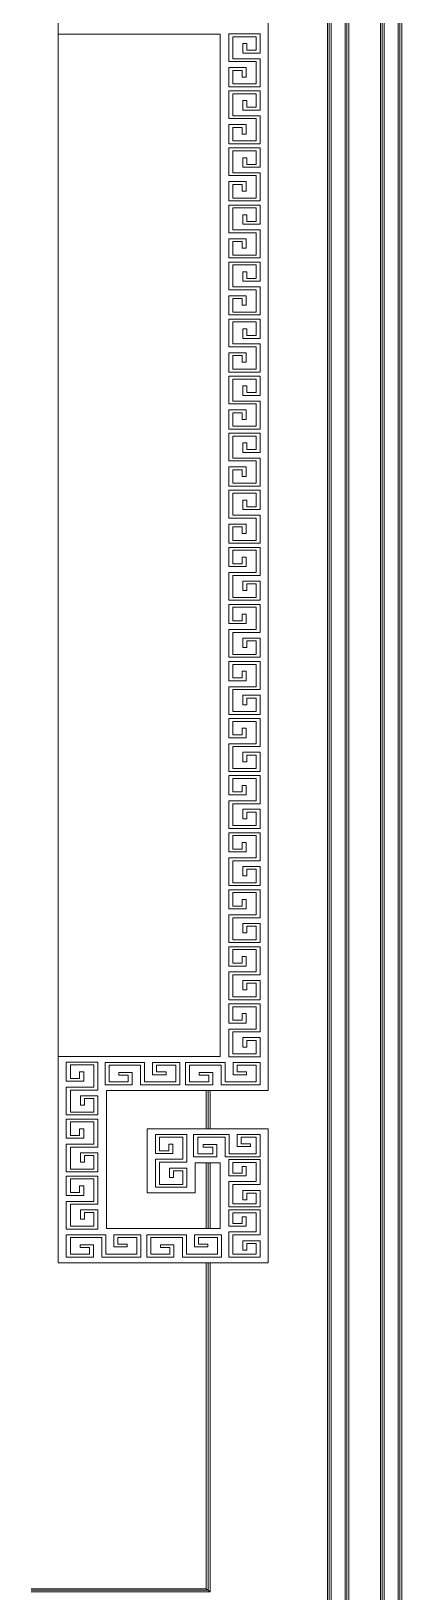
# Model space of a CAD drawing. Extents: x 44111 to 90315, y 4379 to 151689.
# Drawn here: x 67243 to 67474, y 30450 to 31421 of the extents above; entities that cross this region are included whole.
import ezdxf

# ---------------------------------------------------------------- set-up
doc = ezdxf.new("R2010")
doc.units = 0
doc.header["$LTSCALE"] = 1000
doc.header["$MEASUREMENT"] = 0
doc.layers.add('细线', color=8, linetype='Continuous', lineweight=0)

msp = doc.modelspace()

# ---------------------------------------------------------------- linework, layer by layer
at = {"layer": '细线'}
for p, q in [((67471.57, 30336.42), (67471.57, 31919.3)), ((67472.74, 31920.23), (67472.74, 30335.49)), ((67473.91, 31921.16), (67473.91, 30334.56)), ((67460.61, 30344.65), (67460.6, 31911.07)), ((67461.77, 30343.73), (67461.77, 31912)), ((67462.94, 31912.92), (67462.94, 30342.8)), ((67428.85, 30368.43), (67428.85, 31887.29)), ((67430.02, 31888.22), (67430.02, 30367.5)), ((67438.66, 30361.12), (67438.66, 31894.6)), ((67439.82, 31895.53), (67439.83, 30360.2)), ((67440.99, 31896.45), (67441, 30359.27)), ((67427.69, 30369.36), (67427.68, 31886.36)), ((67260.33, 31418.64), (67260.33, 31546.99)), ((67390.87, 31439.86), (67390.87, 30761.88)), ((67360.94, 31418.64), (67260.33, 31418.64)), ((67260.33, 30783.09), (67260.33, 31418.64)), ((67360.94, 30783.09), (67360.94, 31418.64)), ((67366.29, 31418.89), (67366.29, 31401.68)), ((67385.89, 31418.89), (67366.29, 31418.89)), ((67368.78, 31417.12), (67383.4, 31417.12)), ((67368.78, 31403.45), (67368.78, 31417.12)), ((67375.11, 31412.86), (67375.11, 31406.95)), ((67377.58, 31412.86), (67375.11, 31412.86)), ((67377.58, 31408.71), (67377.58, 31412.86)), ((67383.4, 31417.12), (67383.4, 31408.71)), ((67385.89, 31406.95), (67385.89, 31418.89)), ((67385.89, 31403.45), (67368.78, 31403.45)), ((67375.11, 31406.95), (67385.89, 31406.95)), ((67383.4, 31408.71), (67377.58, 31408.71)), ((67385.89, 31386.01), (67385.89, 31403.45)), ((67366.29, 31401.68), (67383.4, 31401.68)), ((67366.29, 31397.95), (67366.29, 31386.01)), ((67377.07, 31397.95), (67366.29, 31397.95)), ((67368.78, 31396.19), (67374.57, 31396.19)), ((67368.78, 31387.78), (67368.78, 31396.19)), ((67374.57, 31396.19), (67374.57, 31392.05)), ((67377.07, 31392.05), (67377.07, 31397.95)), ((67383.4, 31401.68), (67383.4, 31387.78)), ((67366.29, 31386.01), (67385.89, 31386.01)), ((67366.29, 31383.41), (67366.29, 31366.2)), ((67385.89, 31383.41), (67366.29, 31383.41)), ((67383.4, 31387.78), (67368.78, 31387.78)), ((67374.57, 31392.05), (67377.07, 31392.05)), ((67385.89, 31371.47), (67385.89, 31383.41)), ((67368.78, 31381.64), (67383.4, 31381.64)), ((67368.78, 31367.97), (67368.78, 31381.64)), ((67375.11, 31377.37), (67375.11, 31371.47)), ((67377.58, 31377.37), (67375.11, 31377.37)), ((67377.58, 31373.24), (67377.58, 31377.37)), ((67383.4, 31373.24), (67377.58, 31373.24)), ((67383.4, 31381.64), (67383.4, 31373.24)), ((67366.29, 31366.2), (67383.4, 31366.2)), ((67385.89, 31367.97), (67368.78, 31367.97)), ((67375.11, 31371.47), (67385.89, 31371.47)), ((67383.4, 31366.2), (67383.4, 31352.3)), ((67385.89, 31350.53), (67385.89, 31367.97)), ((67366.29, 31362.48), (67366.29, 31350.53)), ((67377.07, 31362.48), (67366.29, 31362.48)), ((67368.78, 31360.71), (67374.57, 31360.71)), ((67368.78, 31352.3), (67368.78, 31360.71)), ((67374.57, 31360.71), (67374.57, 31356.56)), ((67374.57, 31356.56), (67377.07, 31356.56)), ((67377.07, 31356.56), (67377.07, 31362.48)), ((67366.29, 31350.53), (67385.89, 31350.53)), ((67366.29, 31347.93), (67366.29, 31330.72)), ((67385.89, 31347.93), (67366.29, 31347.93)), ((67383.4, 31352.3), (67368.78, 31352.3)), ((67368.78, 31346.16), (67383.4, 31346.16)), ((67368.78, 31332.48), (67368.78, 31346.16)), ((67383.4, 31346.16), (67383.4, 31337.75)), ((67385.89, 31335.99), (67385.89, 31347.93)), ((67375.11, 31341.9), (67375.11, 31335.99)), ((67377.58, 31341.9), (67375.11, 31341.9)), ((67375.11, 31335.99), (67385.89, 31335.99)), ((67377.58, 31337.75), (67377.58, 31341.9)), ((67383.4, 31337.75), (67377.58, 31337.75)), ((67366.29, 31330.72), (67383.4, 31330.72)), ((67366.29, 31326.99), (67366.29, 31315.05)), ((67377.07, 31326.99), (67366.29, 31326.99)), ((67385.89, 31332.48), (67368.78, 31332.48)), ((67368.78, 31325.23), (67374.57, 31325.23)), ((67368.78, 31316.82), (67368.78, 31325.23)), ((67374.57, 31325.23), (67374.57, 31321.09)), ((67377.07, 31321.09), (67377.07, 31326.99)), ((67383.4, 31330.72), (67383.4, 31316.82)), ((67385.89, 31315.05), (67385.89, 31332.48)), ((67366.29, 31315.05), (67385.89, 31315.05)), ((67383.4, 31316.82), (67368.78, 31316.82)), ((67374.57, 31321.09), (67377.07, 31321.09)), ((67366.29, 31312.45), (67366.29, 31295.24)), ((67385.89, 31312.45), (67366.29, 31312.45)), ((67368.78, 31310.68), (67383.4, 31310.68)), ((67368.78, 31297.01), (67368.78, 31310.68)), ((67375.11, 31306.42), (67375.11, 31300.51)), ((67377.58, 31306.42), (67375.11, 31306.42)), ((67377.58, 31302.27), (67377.58, 31306.42)), ((67383.4, 31310.68), (67383.4, 31302.27)), ((67385.89, 31300.51), (67385.89, 31312.45)), ((67366.29, 31295.24), (67383.4, 31295.24)), ((67385.89, 31297.01), (67368.78, 31297.01)), ((67375.11, 31300.51), (67385.89, 31300.51)), ((67383.4, 31302.27), (67377.58, 31302.27)), ((67383.4, 31295.24), (67383.4, 31281.34)), ((67385.89, 31279.57), (67385.89, 31297.01)), ((67366.29, 31291.51), (67366.29, 31279.57)), ((67377.07, 31291.51), (67366.29, 31291.51)), ((67368.78, 31289.74), (67374.57, 31289.74)), ((67368.78, 31281.34), (67368.78, 31289.74)), ((67374.57, 31289.74), (67374.57, 31285.61)), ((67374.57, 31285.61), (67377.07, 31285.61)), ((67377.07, 31285.61), (67377.07, 31291.51)), ((67366.29, 31279.57), (67385.89, 31279.57)), ((67366.29, 31276.97), (67366.29, 31259.76)), ((67385.89, 31276.97), (67366.29, 31276.97)), ((67383.4, 31281.34), (67368.78, 31281.34)), ((67385.89, 31265.03), (67385.89, 31276.97)), ((67368.78, 31275.2), (67383.4, 31275.2)), ((67368.78, 31261.53), (67368.78, 31275.2)), ((67375.11, 31270.93), (67375.11, 31265.03)), ((67377.58, 31270.93), (67375.11, 31270.93)), ((67377.58, 31266.79), (67377.58, 31270.93)), ((67383.4, 31266.79), (67377.58, 31266.79)), ((67383.4, 31275.2), (67383.4, 31266.79)), ((67366.29, 31259.76), (67383.4, 31259.76)), ((67385.89, 31261.53), (67368.78, 31261.53)), ((67375.11, 31265.03), (67385.89, 31265.03)), ((67383.4, 31259.76), (67383.4, 31245.86)), ((67385.89, 31244.09), (67385.89, 31261.53)), ((67366.29, 31256.03), (67366.29, 31244.09)), ((67377.07, 31256.03), (67366.29, 31256.03)), ((67368.78, 31254.27), (67374.57, 31254.27)), ((67368.78, 31245.86), (67368.78, 31254.27)), ((67374.57, 31254.27), (67374.57, 31250.12)), ((67374.57, 31250.12), (67377.07, 31250.12)), ((67377.07, 31250.12), (67377.07, 31256.03)), ((67366.29, 31244.09), (67385.89, 31244.09)), ((67366.29, 31241.49), (67366.29, 31224.28)), ((67385.89, 31241.49), (67366.29, 31241.49)), ((67383.4, 31245.86), (67368.78, 31245.86)), ((67368.78, 31239.72), (67383.4, 31239.72)), ((67368.78, 31226.04), (67368.78, 31239.72)), ((67383.4, 31239.72), (67383.4, 31231.31)), ((67385.89, 31229.54), (67385.89, 31241.49)), ((67375.11, 31235.46), (67375.11, 31229.54)), ((67377.58, 31235.46), (67375.11, 31235.46)), ((67375.11, 31229.54), (67385.89, 31229.54)), ((67377.58, 31231.31), (67377.58, 31235.46)), ((67383.4, 31231.31), (67377.58, 31231.31)), ((67366.29, 31224.28), (67383.4, 31224.28)), ((67366.29, 31220.55), (67366.29, 31208.61)), ((67377.07, 31220.55), (67366.29, 31220.55)), ((67385.89, 31226.04), (67368.78, 31226.04)), ((67368.78, 31218.79), (67374.57, 31218.79)), ((67368.78, 31210.38), (67368.78, 31218.79)), ((67374.57, 31218.79), (67374.57, 31214.65)), ((67377.07, 31214.65), (67377.07, 31220.55)), ((67383.4, 31224.28), (67383.4, 31210.38)), ((67385.89, 31208.61), (67385.89, 31226.04)), ((67366.29, 31208.61), (67385.89, 31208.61)), ((67383.4, 31210.38), (67368.78, 31210.38)), ((67374.57, 31214.65), (67377.07, 31214.65)), ((67366.29, 31206.01), (67366.29, 31188.8)), ((67385.89, 31206.01), (67366.29, 31206.01)), ((67368.78, 31204.24), (67383.4, 31204.24)), ((67368.78, 31190.57), (67368.78, 31204.24)), ((67375.11, 31199.97), (67375.11, 31194.07)), ((67377.58, 31199.97), (67375.11, 31199.97)), ((67377.58, 31195.83), (67377.58, 31199.97)), ((67383.4, 31204.24), (67383.4, 31195.83)), ((67385.89, 31194.07), (67385.89, 31206.01)), ((67366.29, 31188.8), (67383.4, 31188.8)), ((67385.89, 31190.57), (67368.78, 31190.57)), ((67375.11, 31194.07), (67385.89, 31194.07)), ((67383.4, 31195.83), (67377.58, 31195.83)), ((67383.4, 31188.8), (67383.4, 31174.9)), ((67385.89, 31173.13), (67385.89, 31190.57)), ((67366.29, 31185.07), (67366.29, 31173.13)), ((67377.07, 31185.07), (67366.29, 31185.07)), ((67368.78, 31183.3), (67374.57, 31183.3)), ((67368.78, 31174.9), (67368.78, 31183.3)), ((67374.57, 31183.3), (67374.57, 31179.16)), ((67374.57, 31179.16), (67377.07, 31179.16)), ((67377.07, 31179.16), (67377.07, 31185.07)), ((67366.29, 31173.13), (67385.89, 31173.13)), ((67366.29, 31170.53), (67366.29, 31153.32)), ((67385.89, 31170.53), (67366.29, 31170.53)), ((67383.4, 31174.9), (67368.78, 31174.9)), ((67385.89, 31158.59), (67385.89, 31170.53)), ((67368.78, 31168.76), (67383.4, 31168.76)), ((67368.78, 31155.08), (67368.78, 31168.76)), ((67375.11, 31164.49), (67375.11, 31158.59)), ((67377.58, 31164.49), (67375.11, 31164.49)), ((67377.58, 31160.35), (67377.58, 31164.49)), ((67383.4, 31160.35), (67377.58, 31160.35)), ((67383.4, 31168.76), (67383.4, 31160.35)), ((67366.29, 31153.32), (67383.4, 31153.32)), ((67366.29, 31149.59), (67366.29, 31137.65)), ((67377.07, 31149.59), (67366.29, 31149.59)), ((67385.89, 31155.08), (67368.78, 31155.08)), ((67375.11, 31158.59), (67385.89, 31158.59)), ((67377.07, 31143.68), (67377.07, 31149.59)), ((67383.4, 31153.32), (67383.4, 31139.42)), ((67385.89, 31137.65), (67385.89, 31155.08)), ((67368.78, 31147.83), (67374.58, 31147.83)), ((67368.78, 31139.42), (67368.78, 31147.83)), ((67374.58, 31147.83), (67374.58, 31143.68)), ((67374.58, 31143.68), (67377.07, 31143.68)), ((67366.29, 31137.65), (67385.89, 31137.65)), ((67366.29, 31135.05), (67366.29, 31117.84)), ((67385.89, 31135.05), (67366.29, 31135.05)), ((67383.4, 31139.42), (67368.78, 31139.42)), ((67368.78, 31133.28), (67383.4, 31133.28)), ((67368.78, 31119.6), (67368.78, 31133.28)), ((67383.4, 31133.28), (67383.4, 31124.87)), ((67385.89, 31123.1), (67385.89, 31135.05)), ((67375.11, 31129.02), (67375.11, 31123.1)), ((67377.58, 31129.02), (67375.11, 31129.02)), ((67375.11, 31123.1), (67385.89, 31123.1)), ((67377.58, 31124.87), (67377.58, 31129.02)), ((67383.4, 31124.87), (67377.58, 31124.87)), ((67366.29, 31117.84), (67383.4, 31117.84)), ((67366.29, 31114.11), (67366.29, 31102.17)), ((67377.07, 31114.11), (67366.29, 31114.11)), ((67385.89, 31119.6), (67368.78, 31119.6)), ((67368.78, 31112.34), (67374.58, 31112.34)), ((67368.78, 31103.94), (67368.78, 31112.34)), ((67374.58, 31112.34), (67374.58, 31108.21)), ((67377.07, 31108.21), (67377.07, 31114.11)), ((67383.4, 31117.84), (67383.4, 31103.94)), ((67385.89, 31102.17), (67385.89, 31119.6)), ((67366.29, 31102.17), (67385.89, 31102.17)), ((67383.4, 31103.94), (67368.78, 31103.94)), ((67374.58, 31108.21), (67377.07, 31108.21)), ((67366.29, 31099.57), (67366.29, 31087.63)), ((67385.89, 31099.57), (67366.29, 31099.57)), ((67368.78, 31097.8), (67383.4, 31097.8)), ((67368.78, 31089.39), (67368.78, 31097.8)), ((67374.58, 31093.53), (67374.58, 31089.39)), ((67377.07, 31093.53), (67374.58, 31093.53)), ((67377.07, 31087.63), (67377.07, 31093.53)), ((67383.4, 31097.8), (67383.4, 31083.9)), ((67385.89, 31082.13), (67385.89, 31099.57)), ((67366.29, 31087.63), (67377.07, 31087.63)), ((67366.29, 31083.9), (67366.29, 31066.69)), ((67383.4, 31083.9), (67366.29, 31083.9)), ((67374.58, 31089.39), (67368.78, 31089.39)), ((67368.78, 31082.13), (67385.89, 31082.13)), ((67368.78, 31068.46), (67368.78, 31082.13)), ((67375.11, 31078.63), (67375.11, 31072.72)), ((67385.89, 31078.63), (67375.11, 31078.63)), ((67375.11, 31072.72), (67377.58, 31072.72)), ((67377.58, 31076.86), (67383.4, 31076.86)), ((67377.58, 31072.72), (67377.58, 31076.86)), ((67383.4, 31076.86), (67383.4, 31068.46)), ((67385.89, 31066.69), (67385.89, 31078.63)), ((67366.29, 31066.69), (67385.89, 31066.69)), ((67366.29, 31064.09), (67366.29, 31052.14)), ((67385.89, 31064.09), (67366.29, 31064.09)), ((67383.4, 31068.46), (67368.78, 31068.46)), ((67368.78, 31062.32), (67383.4, 31062.32)), ((67368.78, 31053.91), (67368.78, 31062.32)), ((67383.4, 31062.32), (67383.4, 31048.42)), ((67385.89, 31046.65), (67385.89, 31064.09)), ((67374.58, 31053.91), (67368.78, 31053.91)), ((67374.58, 31058.05), (67374.58, 31053.91)), ((67377.07, 31058.05), (67374.58, 31058.05)), ((67377.07, 31052.14), (67377.07, 31058.05)), ((67366.29, 31052.14), (67377.07, 31052.14)), ((67366.29, 31048.42), (67366.29, 31031.21)), ((67383.4, 31048.42), (67366.29, 31048.42)), ((67368.78, 31046.65), (67385.89, 31046.65)), ((67368.78, 31032.98), (67368.78, 31046.65)), ((67375.11, 31043.15), (67375.11, 31037.24)), ((67385.89, 31043.15), (67375.11, 31043.15)), ((67385.89, 31031.21), (67385.89, 31043.15)), ((67375.11, 31037.24), (67377.58, 31037.24)), ((67377.58, 31041.39), (67383.4, 31041.39)), ((67377.58, 31037.24), (67377.58, 31041.39)), ((67383.4, 31041.39), (67383.4, 31032.98)), ((67366.29, 31031.21), (67385.89, 31031.21)), ((67366.29, 31028.61), (67366.29, 31016.66)), ((67385.89, 31028.61), (67366.29, 31028.61)), ((67383.4, 31032.98), (67368.78, 31032.98)), ((67368.78, 31026.84), (67383.4, 31026.84)), ((67368.78, 31018.43), (67368.78, 31026.84)), ((67383.4, 31026.84), (67383.4, 31012.94)), ((67385.89, 31011.17), (67385.89, 31028.61)), ((67366.29, 31016.66), (67377.07, 31016.66)), ((67374.58, 31018.43), (67368.78, 31018.43)), ((67374.58, 31022.57), (67374.58, 31018.43)), ((67377.07, 31022.57), (67374.58, 31022.57)), ((67377.07, 31016.66), (67377.07, 31022.57)), ((67366.29, 31012.94), (67366.29, 30995.73)), ((67383.4, 31012.94), (67366.29, 31012.94)), ((67368.78, 31011.17), (67385.89, 31011.17)), ((67368.78, 30997.5), (67368.78, 31011.17)), ((67375.11, 31007.67), (67375.11, 31001.76)), ((67385.89, 31007.67), (67375.11, 31007.67)), ((67377.58, 31005.9), (67383.4, 31005.9)), ((67377.58, 31001.76), (67377.58, 31005.9)), ((67383.4, 31005.9), (67383.4, 30997.5)), ((67385.89, 30995.73), (67385.89, 31007.67)), ((67366.29, 30995.73), (67385.89, 30995.73)), ((67383.4, 30997.5), (67368.78, 30997.5)), ((67375.11, 31001.76), (67377.58, 31001.76)), ((67366.29, 30993.13), (67366.29, 30981.19)), ((67385.89, 30993.13), (67366.29, 30993.13)), ((67368.78, 30991.36), (67383.4, 30991.36)), ((67368.78, 30982.95), (67368.78, 30991.36)), ((67374.58, 30987.09), (67374.58, 30982.95)), ((67377.07, 30987.09), (67374.58, 30987.09)), ((67377.07, 30981.19), (67377.07, 30987.09)), ((67383.4, 30991.36), (67383.4, 30977.46)), ((67385.89, 30975.69), (67385.89, 30993.13)), ((67366.29, 30981.19), (67377.07, 30981.19)), ((67366.29, 30977.46), (67366.29, 30960.25)), ((67383.4, 30977.46), (67366.29, 30977.46)), ((67374.58, 30982.95), (67368.78, 30982.95)), ((67368.78, 30975.69), (67385.89, 30975.69)), ((67368.78, 30962.01), (67368.78, 30975.69)), ((67375.11, 30972.19), (67375.11, 30966.28)), ((67385.89, 30972.19), (67375.11, 30972.19)), ((67375.11, 30966.28), (67377.58, 30966.28)), ((67377.58, 30970.42), (67383.4, 30970.42)), ((67377.58, 30966.28), (67377.58, 30970.42)), ((67383.4, 30970.42), (67383.4, 30962.01)), ((67385.89, 30960.25), (67385.89, 30972.19)), ((67366.29, 30960.25), (67385.89, 30960.25)), ((67366.29, 30957.64), (67366.29, 30945.7)), ((67385.89, 30957.64), (67366.29, 30957.64)), ((67383.4, 30962.01), (67368.78, 30962.01)), ((67368.78, 30955.88), (67383.4, 30955.88)), ((67368.78, 30947.47), (67368.78, 30955.88)), ((67383.4, 30955.88), (67383.4, 30941.98)), ((67385.89, 30940.21), (67385.89, 30957.64)), ((67374.58, 30947.47), (67368.78, 30947.47)), ((67374.58, 30951.61), (67374.58, 30947.47)), ((67377.07, 30951.61), (67374.58, 30951.61)), ((67377.07, 30945.7), (67377.07, 30951.61)), ((67366.29, 30945.7), (67377.07, 30945.7)), ((67366.29, 30941.98), (67366.29, 30924.77)), ((67383.4, 30941.98), (67366.29, 30941.98)), ((67368.78, 30940.21), (67385.89, 30940.21)), ((67368.78, 30926.54), (67368.78, 30940.21)), ((67375.11, 30936.71), (67375.11, 30930.8)), ((67385.89, 30936.71), (67375.11, 30936.71)), ((67385.89, 30924.77), (67385.89, 30936.71)), ((67383.4, 30926.54), (67368.78, 30926.54)), ((67375.11, 30930.8), (67377.58, 30930.8)), ((67377.58, 30934.94), (67383.4, 30934.94)), ((67377.58, 30930.8), (67377.58, 30934.94)), ((67383.4, 30934.94), (67383.4, 30926.54)), ((67366.29, 30924.77), (67385.89, 30924.77)), ((67366.29, 30922.17), (67366.29, 30910.22)), ((67385.89, 30922.17), (67366.29, 30922.17)), ((67368.78, 30920.4), (67383.4, 30920.4)), ((67368.78, 30911.99), (67368.78, 30920.4)), ((67383.4, 30920.4), (67383.4, 30906.5)), ((67385.89, 30904.73), (67385.89, 30922.17)), ((67366.29, 30910.22), (67377.07, 30910.22)), ((67374.58, 30911.99), (67368.78, 30911.99)), ((67374.58, 30916.13), (67374.58, 30911.99)), ((67377.07, 30916.13), (67374.58, 30916.13)), ((67377.07, 30910.22), (67377.07, 30916.13)), ((67366.29, 30906.5), (67366.29, 30889.29)), ((67383.4, 30906.5), (67366.29, 30906.5)), ((67368.78, 30904.73), (67385.89, 30904.73)), ((67368.78, 30891.06), (67368.78, 30904.73)), ((67375.11, 30901.23), (67375.11, 30895.32)), ((67385.89, 30901.23), (67375.11, 30901.23)), ((67377.58, 30899.46), (67383.4, 30899.46)), ((67377.58, 30895.32), (67377.58, 30899.46)), ((67383.4, 30899.46), (67383.4, 30891.06)), ((67385.89, 30889.29), (67385.89, 30901.23)), ((67366.29, 30889.29), (67385.89, 30889.29)), ((67383.4, 30891.06), (67368.78, 30891.06)), ((67375.11, 30895.32), (67377.58, 30895.32)), ((67366.29, 30886.69), (67366.29, 30874.74)), ((67385.89, 30886.69), (67366.29, 30886.69)), ((67368.78, 30884.92), (67383.4, 30884.92)), ((67368.78, 30876.51), (67368.78, 30884.92)), ((67374.58, 30880.65), (67374.58, 30876.51)), ((67377.07, 30880.65), (67374.58, 30880.65)), ((67377.07, 30874.74), (67377.07, 30880.65)), ((67383.4, 30884.92), (67383.4, 30871.02)), ((67385.89, 30869.25), (67385.89, 30886.69)), ((67366.29, 30874.74), (67377.07, 30874.74)), ((67366.29, 30871.02), (67366.29, 30853.81)), ((67383.4, 30871.02), (67366.29, 30871.02)), ((67374.58, 30876.51), (67368.78, 30876.51)), ((67368.78, 30869.25), (67385.89, 30869.25)), ((67368.78, 30855.57), (67368.78, 30869.25)), ((67375.11, 30865.75), (67375.11, 30859.84)), ((67385.89, 30865.75), (67375.11, 30865.75)), ((67375.11, 30859.84), (67377.58, 30859.84)), ((67377.58, 30863.98), (67383.4, 30863.98)), ((67377.58, 30859.84), (67377.58, 30863.98)), ((67383.4, 30863.98), (67383.4, 30855.57)), ((67385.89, 30853.81), (67385.89, 30865.75)), ((67366.29, 30853.81), (67385.89, 30853.81)), ((67366.29, 30851.2), (67366.29, 30839.26)), ((67385.89, 30851.2), (67366.29, 30851.2)), ((67383.4, 30855.57), (67368.78, 30855.57)), ((67368.78, 30849.44), (67383.4, 30849.44)), ((67368.78, 30841.03), (67368.78, 30849.44)), ((67383.4, 30849.44), (67383.4, 30835.54)), ((67385.89, 30833.77), (67385.89, 30851.2)), ((67366.29, 30839.26), (67377.07, 30839.26)), ((67374.58, 30841.03), (67368.78, 30841.03)), ((67374.58, 30845.17), (67374.58, 30841.03)), ((67377.07, 30845.17), (67374.58, 30845.17)), ((67377.07, 30839.26), (67377.07, 30845.17)), ((67366.29, 30835.54), (67366.29, 30818.33)), ((67383.4, 30835.54), (67366.29, 30835.54)), ((67368.78, 30833.77), (67385.89, 30833.77)), ((67368.78, 30820.1), (67368.78, 30833.77)), ((67375.11, 30830.27), (67375.11, 30824.36)), ((67385.89, 30830.27), (67375.11, 30830.27)), ((67385.89, 30818.33), (67385.89, 30830.27)), ((67383.4, 30820.1), (67368.78, 30820.1)), ((67375.11, 30824.36), (67377.58, 30824.36)), ((67377.58, 30828.5), (67383.4, 30828.5)), ((67377.58, 30824.36), (67377.58, 30828.5)), ((67383.4, 30828.5), (67383.4, 30820.1)), ((67366.29, 30818.33), (67385.89, 30818.33)), ((67366.29, 30815.73), (67366.29, 30803.78)), ((67385.89, 30815.73), (67366.29, 30815.73)), ((67368.78, 30813.96), (67383.4, 30813.96)), ((67368.78, 30805.55), (67368.78, 30813.96)), ((67383.4, 30813.96), (67383.4, 30800.06)), ((67385.89, 30798.29), (67385.89, 30815.73)), ((67366.29, 30803.78), (67377.07, 30803.78)), ((67374.58, 30805.55), (67368.78, 30805.55)), ((67374.58, 30809.69), (67374.58, 30805.55)), ((67377.07, 30809.69), (67374.58, 30809.69)), ((67377.07, 30803.78), (67377.07, 30809.69)), ((67366.29, 30800.06), (67366.29, 30782.85)), ((67383.4, 30800.06), (67366.29, 30800.06)), ((67368.78, 30798.29), (67385.89, 30798.29)), ((67368.78, 30784.61), (67368.78, 30798.29)), ((67375.11, 30794.79), (67375.11, 30788.88)), ((67385.89, 30794.79), (67375.11, 30794.79)), ((67377.58, 30793.02), (67383.4, 30793.02)), ((67377.58, 30788.88), (67377.58, 30793.02)), ((67383.4, 30793.02), (67383.4, 30784.61)), ((67385.89, 30782.85), (67385.89, 30794.79)), ((67260.33, 30783.09), (67360.94, 30783.09)), ((67260.33, 30654.75), (67260.33, 30783.09)), ((67366.29, 30782.85), (67385.89, 30782.85)), ((67383.4, 30784.61), (67368.78, 30784.61)), ((67375.11, 30788.88), (67377.58, 30788.88)), ((67265.32, 30779.56), (67265.32, 30767.61)), ((67284.93, 30779.56), (67265.32, 30779.56)), ((67267.82, 30777.79), (67282.43, 30777.79)), ((67267.82, 30769.38), (67267.82, 30777.79)), ((67273.61, 30773.52), (67273.61, 30769.38)), ((67276.11, 30773.52), (67273.61, 30773.52)), ((67276.11, 30767.61), (67276.11, 30773.52)), ((67282.43, 30777.79), (67282.43, 30763.89)), ((67284.93, 30762.12), (67284.93, 30779.56)), ((67289.43, 30779.31), (67289.43, 30765.41)), ((67314.03, 30779.31), (67289.43, 30779.31)), ((67291.93, 30777.55), (67311.54, 30777.55)), ((67291.93, 30767.18), (67291.93, 30777.55)), ((67306.3, 30773.06), (67297.95, 30773.06)), ((67297.95, 30773.06), (67297.95, 30771.29)), ((67297.95, 30771.29), (67303.8, 30771.29)), ((67303.8, 30771.29), (67303.8, 30767.18)), ((67306.3, 30765.41), (67306.3, 30773.06)), ((67311.54, 30777.55), (67311.54, 30765.41)), ((67314.03, 30767.18), (67314.03, 30779.31)), ((67318.99, 30779.31), (67318.99, 30771.67)), ((67335.83, 30779.31), (67318.99, 30779.31)), ((67318.99, 30771.67), (67327.32, 30771.67)), ((67321.46, 30777.55), (67333.33, 30777.55)), ((67321.46, 30773.43), (67321.46, 30777.55)), ((67327.32, 30773.43), (67321.46, 30773.43)), ((67327.32, 30771.67), (67327.32, 30773.43)), ((67333.33, 30777.55), (67333.33, 30767.18)), ((67335.83, 30765.41), (67335.83, 30779.31)), ((67339.5, 30779.31), (67339.5, 30765.41)), ((67364.1, 30779.31), (67339.5, 30779.31)), ((67341.99, 30777.55), (67361.6, 30777.55)), ((67341.99, 30767.18), (67341.99, 30777.55)), ((67356.36, 30773.06), (67348.01, 30773.06)), ((67348.01, 30773.06), (67348.01, 30771.29)), ((67348.01, 30771.29), (67353.86, 30771.29)), ((67353.86, 30771.29), (67353.86, 30767.18)), ((67356.36, 30765.41), (67356.36, 30773.06)), ((67361.6, 30777.55), (67361.6, 30765.41)), ((67364.1, 30767.18), (67364.1, 30779.31)), ((67369.03, 30779.31), (67369.03, 30771.67)), ((67385.89, 30779.31), (67369.03, 30779.31)), ((67369.03, 30771.67), (67377.38, 30771.67)), ((67371.53, 30777.55), (67383.4, 30777.55)), ((67371.53, 30773.43), (67371.53, 30777.55)), ((67377.38, 30773.43), (67371.53, 30773.43)), ((67377.38, 30771.67), (67377.38, 30773.43)), ((67383.4, 30777.55), (67383.4, 30767.18)), ((67385.89, 30765.41), (67385.89, 30779.31)), ((67265.32, 30767.61), (67276.11, 30767.61)), ((67265.32, 30763.89), (67265.32, 30746.68)), ((67282.43, 30763.89), (67265.32, 30763.89)), ((67273.61, 30769.38), (67267.82, 30769.38)), ((67267.82, 30762.12), (67284.93, 30762.12)), ((67267.82, 30748.45), (67267.82, 30762.12)), ((67289.43, 30765.41), (67306.3, 30765.41)), ((67290.25, 30761.88), (67290.25, 30675.96)), ((67352.33, 30761.88), (67290.25, 30761.88)), ((67303.8, 30767.18), (67291.93, 30767.18)), ((67311.54, 30765.41), (67335.83, 30765.41)), ((67333.33, 30767.18), (67314.03, 30767.18)), ((67339.5, 30765.41), (67356.36, 30765.41)), ((67353.86, 30767.18), (67341.99, 30767.18)), ((67352.33, 30738.12), (67352.33, 30761.88)), ((67352.33, 30761.88), (67353.49, 30761.88)), ((67353.49, 30761.88), (67353.49, 30738.12)), ((67353.49, 30761.88), (67354.66, 30761.88)), ((67354.66, 30761.88), (67354.66, 30738.12)), ((67390.87, 30761.88), (67354.66, 30761.88)), ((67361.6, 30765.41), (67385.89, 30765.41)), ((67383.4, 30767.18), (67364.1, 30767.18)), ((67274.14, 30758.62), (67274.14, 30752.71)), ((67284.93, 30758.62), (67274.14, 30758.62)), ((67274.14, 30752.71), (67276.62, 30752.71)), ((67276.62, 30756.86), (67282.43, 30756.86)), ((67276.62, 30752.71), (67276.62, 30756.86)), ((67282.43, 30756.86), (67282.43, 30748.45)), ((67284.93, 30746.68), (67284.93, 30758.62)), ((67265.32, 30746.68), (67284.93, 30746.68)), ((67265.32, 30744.08), (67265.32, 30732.13)), ((67284.93, 30744.08), (67265.32, 30744.08)), ((67282.43, 30748.45), (67267.82, 30748.45)), ((67267.82, 30742.31), (67282.43, 30742.31)), ((67267.82, 30733.9), (67267.82, 30742.31)), ((67282.43, 30742.31), (67282.43, 30728.41)), ((67284.93, 30726.64), (67284.93, 30744.08)), ((67273.61, 30733.9), (67267.82, 30733.9)), ((67273.61, 30738.04), (67273.61, 30733.9)), ((67276.11, 30738.04), (67273.61, 30738.04)), ((67276.11, 30732.13), (67276.11, 30738.04)), ((67315.53, 30698.17), (67315.53, 30738.12)), ((67315.53, 30738.12), (67352.33, 30738.12)), ((67320.69, 30734.59), (67320.69, 30722.64)), ((67340.29, 30734.59), (67320.69, 30734.59)), ((67323.18, 30732.82), (67337.8, 30732.82)), ((67323.18, 30724.41), (67323.18, 30732.82)), ((67337.8, 30732.82), (67337.8, 30719.14)), ((67340.29, 30717.37), (67340.29, 30734.59)), ((67344.49, 30734.59), (67344.49, 30720.69)), ((67366.59, 30734.59), (67344.49, 30734.59)), ((67346.99, 30732.82), (67364.1, 30732.82)), ((67346.99, 30722.45), (67346.99, 30732.82)), ((67353.49, 30738.12), (67352.33, 30738.12)), ((67354.66, 30738.12), (67353.49, 30738.12)), ((67354.66, 30738.12), (67390.87, 30738.12)), ((67364.1, 30732.82), (67364.1, 30720.69)), ((67366.59, 30722.45), (67366.59, 30734.59)), ((67371.53, 30734.59), (67371.53, 30726.94)), ((67385.89, 30734.59), (67371.53, 30734.59)), ((67374.02, 30732.82), (67383.4, 30732.82)), ((67374.02, 30728.71), (67374.02, 30732.82)), ((67383.4, 30732.82), (67383.4, 30722.45)), ((67385.89, 30720.69), (67385.89, 30734.59)), ((67390.87, 30738.12), (67390.87, 30654.75)), ((67265.32, 30732.13), (67276.11, 30732.13)), ((67265.32, 30728.41), (67265.32, 30711.2)), ((67282.43, 30728.41), (67265.32, 30728.41)), ((67267.82, 30726.64), (67284.93, 30726.64)), ((67267.82, 30712.97), (67267.82, 30726.64)), ((67274.14, 30723.14), (67274.14, 30717.23)), ((67284.93, 30723.14), (67274.14, 30723.14)), ((67284.93, 30711.2), (67284.93, 30723.14)), ((67320.69, 30722.64), (67331.47, 30722.64)), ((67328.98, 30724.41), (67323.18, 30724.41)), ((67328.98, 30728.55), (67328.98, 30724.41)), ((67331.47, 30728.55), (67328.98, 30728.55)), ((67331.47, 30722.64), (67331.47, 30728.55)), ((67358.84, 30728.33), (67350.51, 30728.33)), ((67350.51, 30728.33), (67350.51, 30726.57)), ((67350.51, 30726.57), (67356.36, 30726.57)), ((67356.36, 30726.57), (67356.36, 30722.45)), ((67358.84, 30720.69), (67358.84, 30728.33)), ((67371.53, 30726.94), (67379.88, 30726.94)), ((67379.88, 30728.71), (67374.02, 30728.71)), ((67379.88, 30726.94), (67379.88, 30728.71)), ((67282.43, 30712.97), (67267.82, 30712.97)), ((67274.14, 30717.23), (67276.62, 30717.23)), ((67276.62, 30721.37), (67282.43, 30721.37)), ((67276.62, 30717.23), (67276.62, 30721.37)), ((67282.43, 30721.37), (67282.43, 30712.97)), ((67320.69, 30719.14), (67320.69, 30701.71)), ((67337.8, 30719.14), (67320.69, 30719.14)), ((67323.18, 30717.37), (67340.29, 30717.37)), ((67323.18, 30703.48), (67323.18, 30717.37)), ((67329.51, 30713.65), (67329.51, 30707.74)), ((67340.29, 30713.65), (67329.51, 30713.65)), ((67340.29, 30701.71), (67340.29, 30713.65)), ((67344.49, 30720.69), (67358.84, 30720.69)), ((67345.45, 30716.91), (67345.45, 30698.17)), ((67352.33, 30716.91), (67345.45, 30716.91)), ((67356.36, 30722.45), (67346.99, 30722.45)), ((67352.33, 30675.96), (67352.33, 30716.91)), ((67352.33, 30716.91), (67353.49, 30716.91)), ((67353.49, 30716.91), (67353.49, 30675.96)), ((67353.49, 30716.91), (67354.66, 30716.91)), ((67354.66, 30716.91), (67354.66, 30675.96)), ((67360.95, 30716.91), (67354.66, 30716.91)), ((67360.95, 30675.96), (67360.95, 30716.91)), ((67364.1, 30720.69), (67385.89, 30720.69)), ((67366.29, 30718.92), (67366.29, 30708.75)), ((67385.89, 30718.92), (67366.29, 30718.92)), ((67383.4, 30722.45), (67366.59, 30722.45)), ((67368.78, 30717.15), (67383.4, 30717.15)), ((67368.78, 30710.51), (67368.78, 30717.15)), ((67374.58, 30714.65), (67374.58, 30710.51)), ((67377.07, 30714.65), (67374.58, 30714.65)), ((67377.07, 30708.75), (67377.07, 30714.65)), ((67383.4, 30717.15), (67383.4, 30705.25)), ((67385.89, 30703.48), (67385.89, 30718.92)), ((67265.32, 30711.2), (67284.93, 30711.2)), ((67265.32, 30708.6), (67265.32, 30696.65)), ((67284.93, 30708.6), (67265.32, 30708.6)), ((67267.82, 30706.83), (67282.43, 30706.83)), ((67267.82, 30698.42), (67267.82, 30706.83)), ((67282.43, 30706.83), (67282.43, 30692.93)), ((67284.93, 30691.16), (67284.93, 30708.6)), ((67337.8, 30703.48), (67323.18, 30703.48)), ((67329.51, 30707.74), (67332, 30707.74)), ((67332, 30711.88), (67337.8, 30711.88)), ((67332, 30707.74), (67332, 30711.88)), ((67337.8, 30711.88), (67337.8, 30703.48)), ((67366.29, 30708.75), (67377.07, 30708.75)), ((67366.29, 30705.25), (67366.29, 30689.58)), ((67383.4, 30705.25), (67366.29, 30705.25)), ((67374.58, 30710.51), (67368.78, 30710.51)), ((67368.78, 30703.48), (67385.89, 30703.48)), ((67368.78, 30691.35), (67368.78, 30703.48)), ((67265.32, 30696.65), (67276.11, 30696.65)), ((67273.61, 30698.42), (67267.82, 30698.42)), ((67273.61, 30702.56), (67273.61, 30698.42)), ((67276.11, 30702.56), (67273.61, 30702.56)), ((67276.11, 30696.65), (67276.11, 30702.56)), ((67345.45, 30698.17), (67315.53, 30698.17)), ((67320.69, 30701.71), (67340.29, 30701.71)), ((67375.11, 30699.76), (67375.11, 30693.84)), ((67385.89, 30699.76), (67375.11, 30699.76)), ((67375.11, 30693.84), (67377.59, 30693.84)), ((67377.59, 30697.99), (67383.4, 30697.99)), ((67377.59, 30693.84), (67377.59, 30697.99)), ((67383.4, 30697.99), (67383.4, 30691.35)), ((67385.89, 30689.58), (67385.89, 30699.76)), ((67265.32, 30692.93), (67265.32, 30675.72)), ((67282.43, 30692.93), (67265.32, 30692.93)), ((67267.82, 30691.16), (67284.93, 30691.16)), ((67267.82, 30677.48), (67267.82, 30691.16)), ((67274.14, 30687.66), (67274.14, 30681.75)), ((67284.93, 30687.66), (67274.14, 30687.66)), ((67276.62, 30685.89), (67282.43, 30685.89)), ((67276.62, 30681.75), (67276.62, 30685.89)), ((67282.43, 30685.89), (67282.43, 30677.48)), ((67284.93, 30675.72), (67284.93, 30687.66)), ((67366.29, 30689.58), (67385.89, 30689.58)), ((67366.29, 30687.63), (67366.29, 30677.46)), ((67385.89, 30687.63), (67366.29, 30687.63)), ((67383.4, 30691.35), (67368.78, 30691.35)), ((67368.78, 30685.86), (67383.4, 30685.86)), ((67368.78, 30679.22), (67368.78, 30685.86)), ((67383.4, 30685.86), (67383.4, 30673.95)), ((67385.89, 30672.19), (67385.89, 30687.63)), ((67265.32, 30675.72), (67284.93, 30675.72)), ((67282.43, 30677.48), (67267.82, 30677.48)), ((67274.14, 30681.75), (67276.62, 30681.75)), ((67290.25, 30675.96), (67352.33, 30675.96)), ((67353.49, 30675.96), (67352.33, 30675.96)), ((67354.66, 30675.96), (67353.49, 30675.96)), ((67354.66, 30675.96), (67360.95, 30675.96)), ((67366.29, 30677.46), (67377.07, 30677.46)), ((67374.58, 30679.22), (67368.78, 30679.22)), ((67374.58, 30683.36), (67374.58, 30679.22)), ((67377.07, 30683.36), (67374.58, 30683.36)), ((67377.07, 30677.46), (67377.07, 30683.36)), ((67265.32, 30672.18), (67265.32, 30658.29)), ((67289.92, 30672.18), (67265.32, 30672.18)), ((67267.82, 30670.42), (67287.43, 30670.42)), ((67267.82, 30660.06), (67267.82, 30670.42)), ((67282.17, 30665.93), (67273.84, 30665.93)), ((67273.84, 30665.93), (67273.84, 30664.16)), ((67282.17, 30658.29), (67282.17, 30665.93)), ((67287.43, 30670.42), (67287.43, 30658.29)), ((67289.92, 30660.06), (67289.92, 30672.18)), ((67294.86, 30672.18), (67294.86, 30664.54)), ((67311.7, 30672.18), (67294.86, 30672.18)), ((67294.86, 30664.54), (67303.19, 30664.54)), ((67297.35, 30670.42), (67309.2, 30670.42)), ((67297.35, 30666.3), (67297.35, 30670.42)), ((67303.19, 30666.3), (67297.35, 30666.3)), ((67303.19, 30664.54), (67303.19, 30666.3)), ((67309.2, 30670.42), (67309.2, 30660.06)), ((67311.7, 30658.29), (67311.7, 30672.18)), ((67315.38, 30672.18), (67315.38, 30658.29)), ((67339.97, 30672.18), (67315.38, 30672.18)), ((67317.86, 30670.42), (67337.49, 30670.42)), ((67317.86, 30660.06), (67317.86, 30670.42)), ((67332.23, 30665.93), (67323.9, 30665.93)), ((67323.9, 30665.93), (67323.9, 30664.16)), ((67332.23, 30658.29), (67332.23, 30665.93)), ((67337.49, 30670.42), (67337.49, 30658.29)), ((67339.97, 30660.06), (67339.97, 30672.18)), ((67344.92, 30672.18), (67344.92, 30664.54)), ((67361.76, 30672.18), (67344.92, 30672.18)), ((67344.92, 30664.54), (67353.25, 30664.54)), ((67347.42, 30670.42), (67359.27, 30670.42)), ((67347.42, 30666.3), (67347.42, 30670.42)), ((67353.25, 30666.3), (67347.42, 30666.3)), ((67353.25, 30664.54), (67353.25, 30666.3)), ((67359.27, 30670.42), (67359.27, 30660.06)), ((67361.76, 30658.29), (67361.76, 30672.18)), ((67366.29, 30673.95), (67366.29, 30658.29)), ((67383.4, 30673.95), (67366.29, 30673.95)), ((67368.78, 30672.19), (67385.89, 30672.19)), ((67368.78, 30660.06), (67368.78, 30672.19)), ((67375.11, 30668.46), (67375.11, 30662.55)), ((67385.89, 30668.46), (67375.11, 30668.46)), ((67377.59, 30666.7), (67383.4, 30666.7)), ((67377.59, 30662.55), (67377.59, 30666.7)), ((67383.4, 30666.7), (67383.4, 30660.06)), ((67385.89, 30658.29), (67385.89, 30668.46)), ((67352.33, 30654.75), (67260.33, 30654.75)), ((67265.32, 30658.29), (67282.17, 30658.29)), ((67279.67, 30660.06), (67267.82, 30660.06)), ((67273.84, 30664.16), (67279.67, 30664.16)), ((67279.67, 30664.16), (67279.67, 30660.06)), ((67287.43, 30658.29), (67311.7, 30658.29)), ((67309.2, 30660.06), (67289.92, 30660.06)), ((67315.38, 30658.29), (67332.23, 30658.29)), ((67329.73, 30660.06), (67317.86, 30660.06)), ((67323.9, 30664.16), (67329.73, 30664.16)), ((67329.73, 30664.16), (67329.73, 30660.06)), ((67337.49, 30658.29), (67361.76, 30658.29)), ((67359.27, 30660.06), (67339.97, 30660.06)), ((67352.33, 30452), (67352.33, 30654.75)), ((67352.33, 30654.75), (67353.49, 30654.75)), ((67353.49, 30654.75), (67353.49, 30451.07)), ((67353.49, 30654.75), (67354.66, 30654.75)), ((67354.66, 30654.75), (67354.66, 30450.15)), ((67390.87, 30654.75), (67354.66, 30654.75)), ((67366.29, 30658.29), (67385.89, 30658.29)), ((67383.4, 30660.06), (67368.78, 30660.06)), ((67375.11, 30662.55), (67377.59, 30662.55)), ((67243.49, 30452), (67352.33, 30452)), ((67353.49, 30451.07), (67243.49, 30451.07)), ((67353.49, 30451.07), (67352.33, 30452)), ((67353.49, 30451.07), (67354.66, 30450.15)), ((67354.66, 30450.15), (67243.49, 30450.15))]:
    msp.add_line(p, q, dxfattribs=at)

doc.saveas('drawing.dxf')
